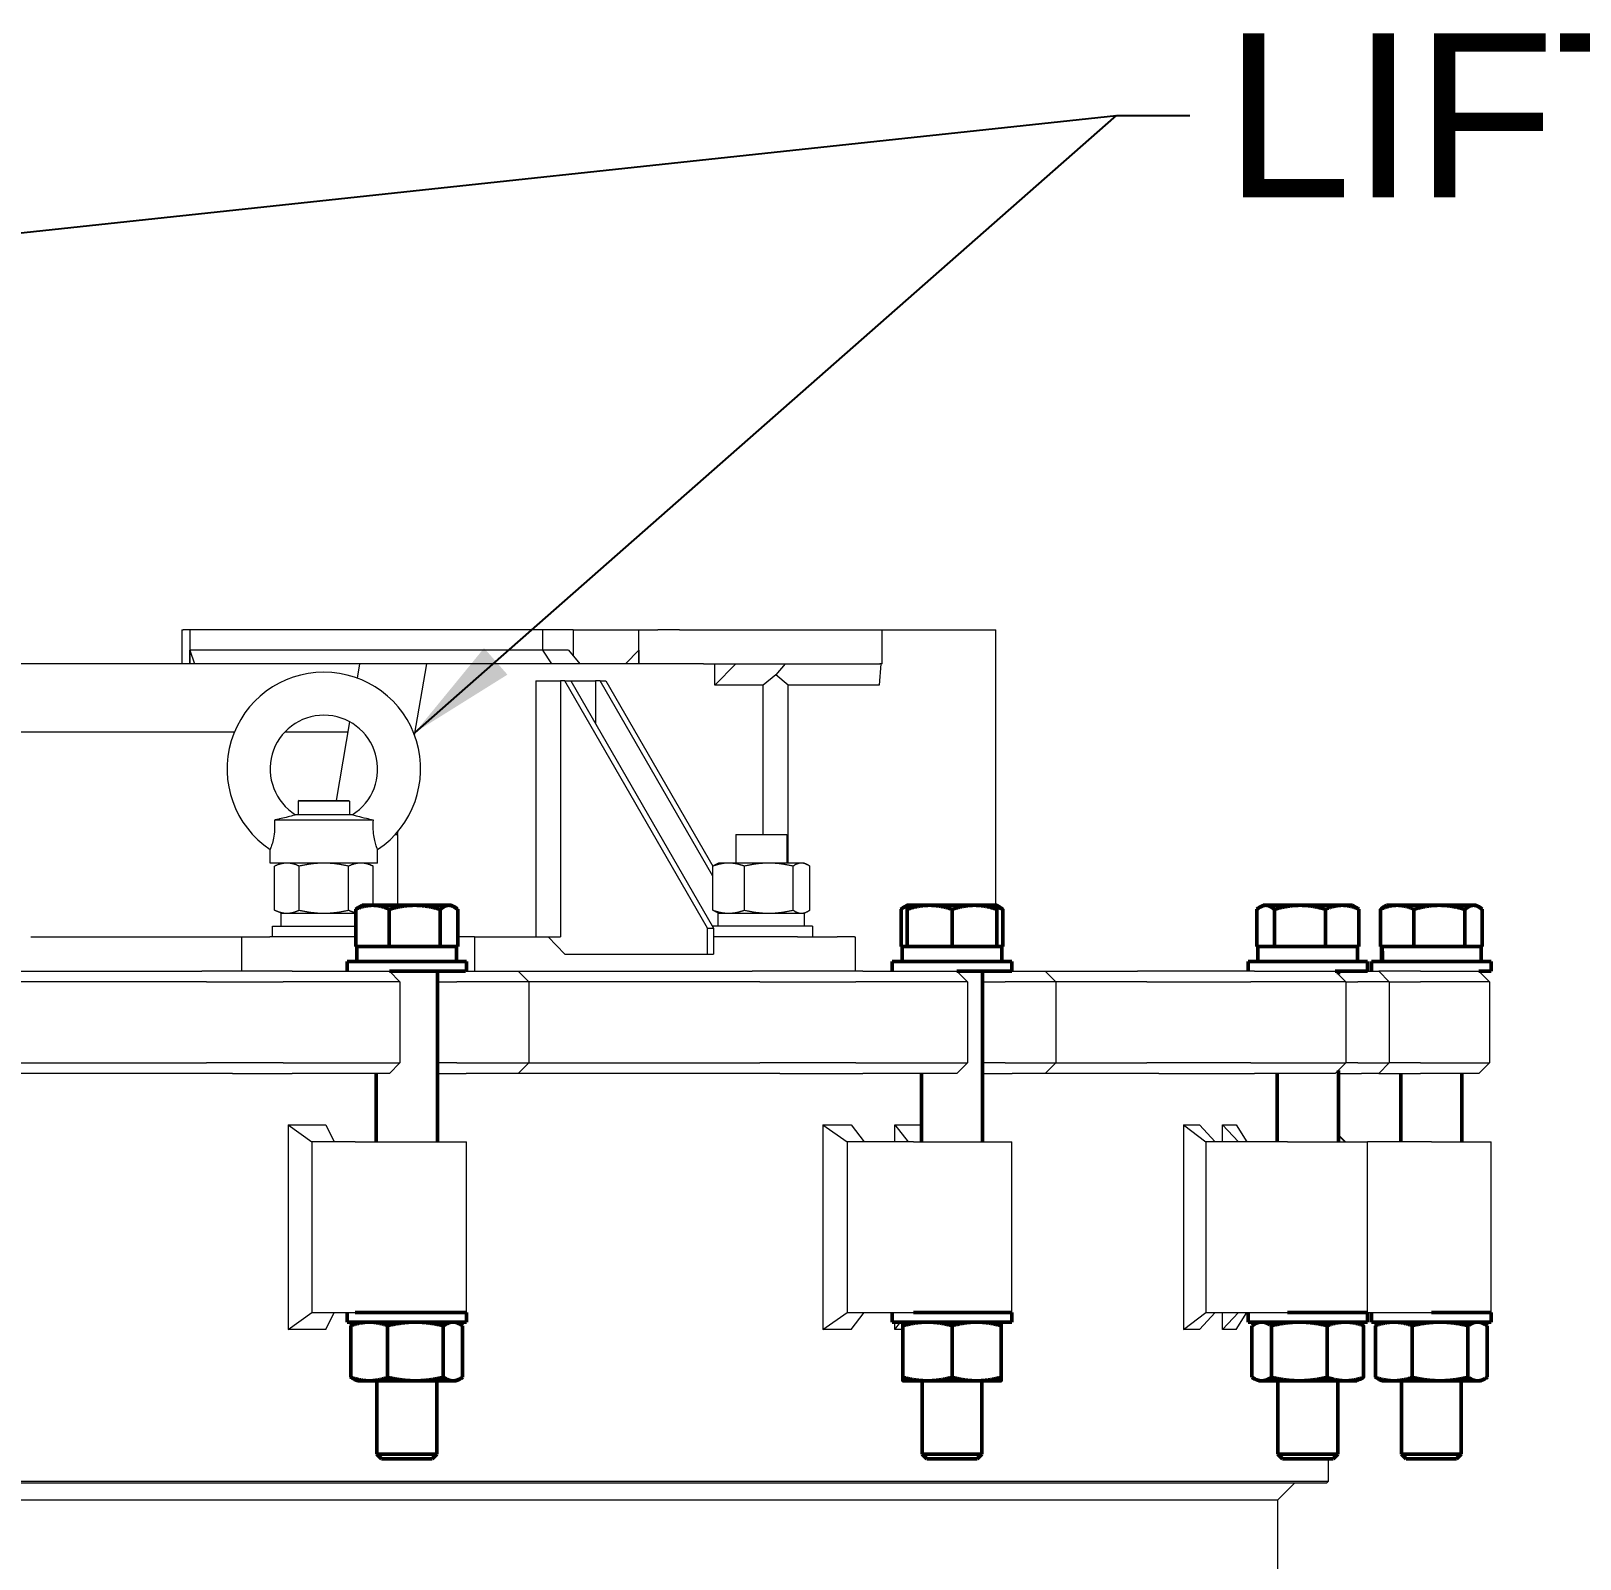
# Model space of a CAD drawing. Header units: inches. Extents: x 20 to 536, y 8 to 344.
# Drawn here: x 266.96 to 289.64, y 142.68 to 165.05 of the extents above; entities that cross this region are included whole.
import ezdxf

# ---------------------------------------------------------------- set-up
doc = ezdxf.new("R2010")
doc.units = ezdxf.units.IN
doc.header["$LTSCALE"] = 16
doc.header["$MEASUREMENT"] = 0
doc.layers.add('Symbol (ANSI)', color=7, linetype='Continuous', lineweight=25)
doc.layers.add('Visible (ANSI)', color=7, linetype='Continuous', lineweight=50)
doc.styles.add('Standard D-E', font='arial.ttf')
doc.dimstyles.new('in [mm] D-E NeptuneBenson$7', dxfattribs={"dimscale": 16, "dimtxt": 0.15, "dimasz": 0.098425, "dimexe": 0.125, "dimexo": 0.063, "dimgap": 0.031496, "dimtad": 0, "dimtih": 1, "dimtoh": 1, "dimdec": 4, "dimrnd": 1e-08, "dimzin": 3, "dimdsep": 46, "dimlunit": 5, "dimtxsty": 'Standard D-E', "dimcen": 0.09, "dimdle": 0.393701, "dimclrd": 256, "dimclre": 256, "dimclrt": 256, "dimadec": 1, "dimazin": 1, "dimtfac": 1, "dimtofl": 0, "dimtmove": 0, "dimatfit": 3, "dimfxl": 1, "dimfrac": 1, "dimtolj": 1, "dimtzin": 4, "dimlwd": -1, "dimlwe": -1, "dimarcsym": 0})

msp = doc.modelspace()

# ---------------------------------------------------------------- linework, layer by layer
at = {"layer": 'Visible (ANSI)', "linetype": 'Continuous', "lineweight": 18}
for p, q in [((269.167809, 156.28516), (269.186101, 156.28516)), ((269.167809, 156.28516), (269.167809, 155.78516)), ((269.283077, 156.28516), (269.186101, 156.28516)), ((274.447728, 156.28516), (269.283077, 156.28516)), ((269.283077, 156.28516), (269.283077, 155.78516)), ((274.896478, 156.28516), (274.447728, 156.28516)), ((274.447728, 156.28516), (274.447728, 155.98516)), ((274.896478, 156.28516), (275.10992, 156.28516)), ((274.896478, 156.28516), (274.896478, 155.906402)), ((275.10992, 156.28516), (275.86042, 156.28516)), ((275.86042, 156.28516), (276.138267, 156.28516)), ((275.86042, 155.78516), (275.86042, 156.28516)), ((276.454945, 156.28516), (276.138267, 156.28516)), ((276.454945, 156.28516), (279.38672, 156.28516)), ((279.38672, 156.28516), (279.421564, 156.28516)), ((279.421564, 156.28516), (280.396791, 156.28516)), ((279.421564, 155.78516), (279.421564, 156.28516)), ((280.396791, 156.28516), (281.089084, 156.28516)), ((281.089084, 152.248789), (281.089084, 156.28516)), ((269.283077, 155.98516), (269.351845, 155.78516)), ((269.283077, 155.78516), (269.283077, 155.98516)), ((274.447728, 155.98516), (269.283077, 155.98516)), ((274.830342, 155.98516), (274.447728, 155.98516)), ((274.447728, 155.98516), (274.579335, 155.78516)), ((274.830342, 155.98516), (274.998287, 155.78516)), ((275.86042, 155.98516), (275.663391, 155.78516)), ((275.86042, 155.98516), (275.86042, 155.78516)), ((271.76987, 155.78516), (264.521165, 155.78516)), ((271.76987, 155.78516), (269.351845, 155.78516)), ((271.76987, 155.78516), (271.734044, 155.576551)), ((272.755013, 155.78516), (271.76987, 155.78516)), ((272.575759, 154.741398), (272.755013, 155.78516)), ((276.8071, 155.78516), (272.755013, 155.78516)), ((276.8071, 155.78516), (279.38672, 155.78516)), ((277.280131, 155.78516), (276.972274, 155.47266)), ((276.972274, 155.47266), (276.972274, 155.78516)), ((277.86385, 155.623586), (277.681387, 155.47266)), ((278.001731, 155.78516), (277.86385, 155.623586)), ((278.046312, 155.47266), (277.86385, 155.623586)), ((279.405173, 155.78516), (279.377333, 155.47266)), ((279.421564, 155.78516), (279.38672, 155.78516)), ((274.350027, 155.53516), (274.711552, 155.53516)), ((274.350027, 155.53516), (274.350027, 151.78516)), ((274.778049, 155.53516), (274.711552, 155.53516)), ((274.711552, 155.53516), (274.711552, 151.78516)), ((276.866552, 151.91516), (274.778049, 155.53516)), ((274.778049, 155.53516), (274.863918, 155.53516)), ((274.863918, 155.53516), (276.952421, 151.91516)), ((274.86524, 155.53516), (275.226765, 155.53516)), ((274.86524, 155.53516), (274.86524, 155.532869)), ((275.293262, 155.53516), (275.226765, 155.53516)), ((275.226765, 155.53516), (275.226765, 154.906238)), ((276.942909, 152.675829), (275.293262, 155.53516)), ((275.293262, 155.53516), (275.379131, 155.53516)), ((275.379131, 155.53516), (276.943983, 152.822804)), ((277.681387, 155.47266), (276.972274, 155.47266)), ((277.681387, 153.28516), (277.681387, 155.47266)), ((279.377333, 155.47266), (278.046312, 155.47266)), ((278.046312, 152.86716), (278.046312, 155.47266)), ((271.624196, 154.936924), (271.426395, 153.78516)), ((269.937763, 154.78516), (264.521165, 154.78516)), ((271.598132, 154.78516), (270.675147, 154.78516)), ((271.663508, 153.576165), (270.832822, 153.576165)), ((270.885665, 153.78516), (270.873165, 153.77266)), ((271.623165, 153.77266), (270.873165, 153.77266)), ((270.873165, 153.77266), (270.873165, 153.576165)), ((270.885665, 153.78516), (271.610665, 153.78516)), ((271.610665, 153.78516), (271.623165, 153.77266)), ((271.623165, 153.77266), (271.623165, 153.576165)), ((271.972418, 153.497082), (270.523913, 153.497082)), ((272.2909, 153.28516), (272.325668, 153.28516)), ((272.325668, 153.28516), (272.334113, 153.334333)), ((272.325668, 153.28516), (272.325668, 152.248789)), ((277.278633, 153.28516), (278.028633, 153.28516)), ((277.278633, 153.28516), (277.278633, 152.86716)), ((278.028633, 153.28516), (278.028633, 152.86716)), ((270.460764, 152.86716), (270.460764, 153.066638)), ((272.035567, 152.86716), (272.035567, 153.066638)), ((272.035567, 152.86716), (270.460764, 152.86716)), ((270.623165, 152.86716), (270.526477, 152.822074)), ((270.526477, 152.178247), (270.526477, 152.822074)), ((270.887321, 152.178247), (270.887321, 152.822074)), ((271.609009, 152.178247), (271.609009, 152.822074)), ((271.873165, 152.86716), (271.969853, 152.822074)), ((271.969853, 152.248789), (271.969853, 152.822074)), ((276.942909, 152.178247), (276.942909, 152.822074)), ((277.028633, 152.86716), (276.988522, 152.848456)), ((277.174855, 152.86716), (277.028633, 152.86716)), ((277.762163, 152.86716), (277.174855, 152.86716)), ((277.406801, 152.178247), (277.406801, 152.822074)), ((278.240941, 152.86716), (277.762163, 152.86716)), ((278.117525, 152.178247), (278.117525, 152.822074)), ((278.278633, 152.86716), (278.240941, 152.86716)), ((278.278633, 152.86716), (278.318744, 152.848456)), ((278.364357, 152.178247), (278.364357, 152.822074)), ((270.623165, 152.13316), (270.526477, 152.178247)), ((270.622689, 151.94516), (270.622689, 152.13316)), ((270.622689, 152.13316), (271.716611, 152.13316)), ((277.028633, 152.13316), (276.988522, 152.151865)), ((277.021133, 152.13316), (278.286133, 152.13316)), ((277.021133, 151.94516), (277.021133, 152.13316)), ((278.278633, 152.13316), (278.318744, 152.151865)), ((278.286133, 151.94516), (278.286133, 152.13316)), ((266.959165, 151.78516), (270.040386, 151.78516)), ((270.040386, 151.78516), (270.454517, 151.78516)), ((270.040386, 151.78516), (270.040386, 151.28516)), ((271.716611, 151.78516), (270.454517, 151.78516)), ((270.498165, 151.94516), (271.716611, 151.94516)), ((270.498165, 151.78516), (270.498165, 151.94516)), ((273.455229, 151.78516), (273.20805, 151.78516)), ((273.455229, 151.78516), (274.350027, 151.78516)), ((273.455229, 151.78516), (273.455229, 151.28516)), ((274.350027, 151.78516), (274.711552, 151.78516)), ((274.531764, 151.78516), (274.778049, 151.53516)), ((276.866552, 151.91516), (276.952421, 151.91516)), ((276.866552, 151.53516), (276.866552, 151.91516)), ((278.403633, 151.94516), (276.935113, 151.94516)), ((276.952421, 151.91516), (276.952421, 151.53516)), ((278.183849, 151.78516), (276.952421, 151.78516)), ((278.183849, 151.78516), (278.762289, 151.78516)), ((278.403633, 151.94516), (278.403633, 151.78516)), ((279.019896, 151.78516), (278.762289, 151.78516)), ((279.019896, 151.78516), (279.027325, 151.78516)), ((279.027325, 151.78516), (279.027325, 151.28516)), ((274.778049, 151.53516), (276.866552, 151.53516)), ((276.866552, 151.53516), (276.952421, 151.53516)), ((264.769311, 151.28516), (269.462742, 151.28516)), ((269.528381, 151.13016), (264.809285, 151.13016)), ((270.307369, 151.28516), (269.462742, 151.28516)), ((269.528381, 151.13016), (270.173135, 151.13016)), ((270.173135, 151.13016), (270.651241, 151.13016)), ((270.785475, 151.28516), (270.307369, 151.28516)), ((271.987988, 151.13016), (270.651241, 151.13016)), ((270.785475, 151.28516), (271.915026, 151.28516)), ((271.915026, 151.28516), (272.158022, 151.28516)), ((272.232211, 151.13016), (271.987988, 151.13016)), ((272.158022, 151.28516), (272.207552, 151.28516)), ((272.207552, 151.28516), (272.362552, 151.13016)), ((272.362552, 151.13016), (272.232211, 151.13016)), ((272.362552, 151.13016), (272.362552, 149.94016)), ((272.909831, 151.13016), (273.195084, 151.13016)), ((273.541857, 151.13016), (273.195084, 151.13016)), ((273.329318, 151.28516), (273.319663, 151.28516)), ((273.329318, 151.28516), (273.461092, 151.28516)), ((273.461092, 151.28516), (273.696084, 151.28516)), ((273.778035, 151.13016), (273.541857, 151.13016)), ((273.696084, 151.28516), (274.094317, 151.28516)), ((274.249317, 151.13016), (273.778035, 151.13016)), ((274.094317, 151.28516), (277.521187, 151.28516)), ((274.094317, 151.28516), (274.249317, 151.13016)), ((277.630893, 151.13016), (274.249317, 151.13016)), ((274.249317, 151.13016), (274.249317, 149.94016)), ((278.405809, 151.28516), (277.521187, 151.28516)), ((277.630893, 151.13016), (278.306177, 151.13016)), ((278.306177, 151.13016), (279.038679, 151.13016)), ((279.138311, 151.28516), (278.405809, 151.28516)), ((280.425558, 151.13016), (279.038679, 151.13016)), ((279.138311, 151.28516), (280.310224, 151.28516)), ((280.310224, 151.28516), (280.493743, 151.28516)), ((280.610004, 151.13016), (280.425558, 151.13016)), ((280.493743, 151.28516), (280.517487, 151.28516)), ((280.517487, 151.28516), (280.672487, 151.13016)), ((280.672487, 151.13016), (280.610004, 151.13016)), ((280.672487, 151.13016), (280.672487, 149.94016)), ((280.892848, 151.13016), (281.225971, 151.13016)), ((281.582059, 151.13016), (281.225971, 151.13016)), ((281.325603, 151.28516), (281.320348, 151.28516)), ((281.325603, 151.28516), (281.460917, 151.28516)), ((281.460917, 151.28516), (281.632173, 151.28516)), ((281.754179, 151.13016), (281.582059, 151.13016)), ((281.632173, 151.28516), (281.812041, 151.28516)), ((281.967041, 151.13016), (281.754179, 151.13016)), ((281.812041, 151.28516), (283.159857, 151.28516)), ((281.812041, 151.28516), (281.967041, 151.13016)), ((283.300397, 151.13016), (281.967041, 151.13016)), ((281.967041, 151.13016), (281.967041, 149.94016)), ((283.977775, 151.28516), (283.159857, 151.28516)), ((283.300397, 151.13016), (283.924762, 151.13016)), ((283.924762, 151.13016), (284.823308, 151.13016)), ((284.876322, 151.28516), (283.977775, 151.28516)), ((286.093042, 151.13016), (284.823308, 151.13016)), ((284.876322, 151.28516), (285.949246, 151.28516)), ((285.949246, 151.28516), (286.051154, 151.28516)), ((286.051154, 151.28516), (286.057706, 151.28516)), ((286.057706, 151.28516), (286.212706, 151.13016)), ((286.195464, 151.13016), (286.093042, 151.13016)), ((286.212706, 151.13016), (286.195464, 151.13016)), ((286.212706, 151.13016), (286.390231, 151.13016)), ((286.212706, 151.13016), (286.212706, 149.94016)), ((286.712683, 151.13016), (286.390231, 151.13016)), ((286.530893, 151.28516), (286.565776, 151.28516)), ((286.565776, 151.28516), (286.652641, 151.28516)), ((286.652641, 151.28516), (286.694369, 151.28516)), ((287.307419, 151.28516), (286.694369, 151.28516)), ((286.694369, 151.28516), (286.849369, 151.13016)), ((286.799987, 151.13016), (286.712683, 151.13016)), ((286.849369, 151.13016), (286.799987, 151.13016)), ((286.849369, 151.13016), (287.307419, 151.13016)), ((286.849369, 151.13016), (286.849369, 149.94016)), ((287.307419, 151.28516), (288.151945, 151.28516)), ((288.306858, 151.13016), (287.307419, 151.13016)), ((288.151945, 151.28516), (288.159949, 151.28516)), ((288.159949, 151.28516), (288.159977, 151.28516)), ((288.159977, 151.28516), (288.314977, 151.13016)), ((288.314902, 151.13016), (288.306858, 151.13016)), ((288.314977, 151.13016), (288.314902, 151.13016)), ((288.314977, 151.13016), (288.314977, 149.94016)), ((264.809285, 149.94016), (269.528381, 149.94016)), ((270.173135, 149.94016), (269.528381, 149.94016)), ((270.651241, 149.94016), (270.173135, 149.94016)), ((270.651241, 149.94016), (271.987988, 149.94016)), ((271.987988, 149.94016), (272.232211, 149.94016)), ((272.207552, 149.78516), (272.362552, 149.94016)), ((272.232211, 149.94016), (272.362552, 149.94016)), ((273.195084, 149.94016), (272.909831, 149.94016)), ((273.195084, 149.94016), (273.541857, 149.94016)), ((273.541857, 149.94016), (273.778035, 149.94016)), ((273.778035, 149.94016), (274.249317, 149.94016)), ((274.094317, 149.78516), (274.249317, 149.94016)), ((274.249317, 149.94016), (277.630893, 149.94016)), ((278.306177, 149.94016), (277.630893, 149.94016)), ((279.038679, 149.94016), (278.306177, 149.94016)), ((279.038679, 149.94016), (280.425558, 149.94016)), ((280.425558, 149.94016), (280.610004, 149.94016)), ((280.517487, 149.78516), (280.672487, 149.94016)), ((280.610004, 149.94016), (280.672487, 149.94016)), ((281.225971, 149.94016), (280.892848, 149.94016)), ((281.225971, 149.94016), (281.582059, 149.94016)), ((281.582059, 149.94016), (281.754179, 149.94016)), ((281.754179, 149.94016), (281.967041, 149.94016)), ((281.812041, 149.78516), (281.967041, 149.94016)), ((281.967041, 149.94016), (283.300397, 149.94016)), ((283.924762, 149.94016), (283.300397, 149.94016)), ((284.823308, 149.94016), (283.924762, 149.94016)), ((284.823308, 149.94016), (286.093042, 149.94016)), ((286.057706, 149.78516), (286.212706, 149.94016)), ((286.093042, 149.94016), (286.195464, 149.94016)), ((286.195464, 149.94016), (286.212706, 149.94016)), ((286.390231, 149.94016), (286.212706, 149.94016)), ((286.390231, 149.94016), (286.712683, 149.94016)), ((286.694369, 149.78516), (286.849369, 149.94016)), ((286.712683, 149.94016), (286.799987, 149.94016)), ((286.799987, 149.94016), (286.849369, 149.94016)), ((287.307419, 149.94016), (286.849369, 149.94016)), ((287.307419, 149.94016), (288.306858, 149.94016)), ((288.159977, 149.78516), (288.314977, 149.94016)), ((288.306858, 149.94016), (288.314902, 149.94016)), ((288.314902, 149.94016), (288.314977, 149.94016)), ((269.909016, 149.78516), (264.472068, 149.78516)), ((269.909016, 149.78516), (270.307369, 149.78516)), ((270.307369, 149.78516), (270.785475, 149.78516)), ((271.915026, 149.78516), (270.785475, 149.78516)), ((272.158022, 149.78516), (271.915026, 149.78516)), ((272.207552, 149.78516), (272.158022, 149.78516)), ((272.909831, 149.78516), (273.329318, 149.78516)), ((273.461092, 149.78516), (273.329318, 149.78516)), ((273.696084, 149.78516), (273.461092, 149.78516)), ((274.094317, 149.78516), (273.696084, 149.78516)), ((277.927044, 149.78516), (274.094317, 149.78516)), ((277.927044, 149.78516), (278.405809, 149.78516)), ((278.405809, 149.78516), (279.138311, 149.78516)), ((280.310224, 149.78516), (279.138311, 149.78516)), ((280.493743, 149.78516), (280.310224, 149.78516)), ((280.517487, 149.78516), (280.493743, 149.78516)), ((280.892848, 149.78516), (281.325603, 149.78516)), ((281.460917, 149.78516), (281.325603, 149.78516)), ((281.632173, 149.78516), (281.460917, 149.78516)), ((281.812041, 149.78516), (281.632173, 149.78516)), ((283.476344, 149.78516), (281.812041, 149.78516)), ((283.476344, 149.78516), (283.977775, 149.78516)), ((283.977775, 149.78516), (284.876322, 149.78516)), ((285.949246, 149.78516), (284.876322, 149.78516)), ((286.051154, 149.78516), (285.949246, 149.78516)), ((286.057706, 149.78516), (286.051154, 149.78516)), ((286.103393, 149.78516), (286.443244, 149.78516)), ((286.565776, 149.78516), (286.443244, 149.78516)), ((286.652641, 149.78516), (286.565776, 149.78516)), ((286.694369, 149.78516), (286.652641, 149.78516)), ((286.694369, 149.78516), (287.307419, 149.78516)), ((288.151945, 149.78516), (287.307419, 149.78516)), ((288.159949, 149.78516), (288.151945, 149.78516)), ((288.159977, 149.78516), (288.159949, 149.78516)), ((270.724533, 149.035063), (270.724533, 146.035258)), ((270.724533, 149.035063), (271.278427, 149.035063)), ((270.724533, 149.035063), (271.070362, 148.78516)), ((271.278427, 149.035063), (271.399607, 148.78516)), ((278.552366, 149.035063), (278.552366, 146.035258)), ((278.552366, 149.035063), (278.970549, 149.035063)), ((278.552366, 149.035063), (278.911264, 148.78516)), ((278.970549, 149.035063), (279.159181, 148.78516)), ((279.607749, 149.035063), (279.801968, 148.78516)), ((279.607749, 148.78516), (279.607749, 149.035063)), ((279.607749, 149.035063), (279.997848, 149.035063)), ((283.836048, 149.035063), (283.836048, 146.035258)), ((283.836048, 149.035063), (284.068082, 149.035063)), ((283.836048, 149.035063), (284.164726, 148.78516)), ((284.068082, 149.035063), (284.301413, 148.78516)), ((284.407129, 149.035063), (284.643433, 148.78516)), ((284.407129, 148.78516), (284.407129, 149.035063)), ((284.407129, 149.035063), (284.605526, 149.035063)), ((284.605526, 149.035063), (284.763262, 148.78516)), ((286.103393, 148.887847), (286.206074, 148.78516)), ((286.103393, 148.875644), (286.197104, 148.78516)), ((271.704558, 148.78516), (271.070362, 148.78516)), ((271.070362, 148.78516), (271.070362, 146.28516)), ((271.704558, 148.78516), (273.337331, 148.78516)), ((273.337331, 146.28516), (273.337331, 148.78516)), ((279.882909, 148.78516), (278.911264, 148.78516)), ((278.911264, 148.78516), (278.911264, 146.28516)), ((279.882909, 148.78516), (281.320348, 148.78516)), ((281.320348, 146.28516), (281.320348, 148.78516)), ((285.356625, 148.78516), (284.164726, 148.78516)), ((284.164726, 148.78516), (284.164726, 146.28516)), ((285.356625, 148.78516), (286.530893, 148.78516)), ((286.530893, 146.28516), (286.530893, 148.78516)), ((287.465496, 148.78516), (286.530893, 148.78516)), ((287.465496, 148.78516), (288.340496, 148.78516)), ((288.340496, 146.28516), (288.340496, 148.78516)), ((270.724533, 146.035258), (271.070362, 146.28516)), ((271.070362, 146.28516), (271.704558, 146.28516)), ((271.278427, 146.035258), (271.399607, 146.28516)), ((273.337331, 146.28516), (271.704558, 146.28516)), ((278.552366, 146.035258), (278.911264, 146.28516)), ((278.911264, 146.28516), (279.882909, 146.28516)), ((278.970549, 146.035258), (279.159181, 146.28516)), ((279.607749, 146.035258), (279.692677, 146.144535)), ((279.607749, 146.035258), (279.607749, 146.144535)), ((281.320348, 146.28516), (279.882909, 146.28516)), ((283.836048, 146.035258), (284.164726, 146.28516)), ((284.068082, 146.035258), (284.301413, 146.28516)), ((284.164726, 146.28516), (285.356625, 146.28516)), ((284.407129, 146.035258), (284.643433, 146.28516)), ((284.407129, 146.035258), (284.407129, 146.28516)), ((284.605526, 146.035258), (284.763262, 146.28516)), ((286.530893, 146.28516), (285.356625, 146.28516)), ((286.530893, 146.28516), (287.465496, 146.28516)), ((288.340496, 146.28516), (287.465496, 146.28516)), ((271.278427, 146.035258), (270.724533, 146.035258)), ((278.970549, 146.035258), (278.552366, 146.035258)), ((279.725544, 146.035258), (279.607749, 146.035258)), ((284.068082, 146.035258), (283.836048, 146.035258)), ((284.605526, 146.035258), (284.407129, 146.035258)), ((285.960496, 143.81641), (285.960496, 144.144785)), ((228.957835, 143.81641), (285.960496, 143.81641)), ((285.929246, 143.78516), (285.960496, 143.81641)), ((285.929246, 143.78516), (228.989085, 143.78516)), ((285.21119, 143.53516), (285.46119, 143.78516)), ((285.21119, 143.53516), (229.707141, 143.53516)), ((285.21119, 143.53516), (285.21119, 119.78516))]:
    msp.add_line(p, q, dxfattribs=at)
at = {"layer": 'Visible (ANSI)'}
for p, q in [((271.806331, 152.248789), (271.764721, 152.224766)), ((271.960624, 152.248789), (271.806331, 152.248789)), ((272.577497, 152.248789), (271.960624, 152.248789)), ((273.079203, 152.248789), (272.577497, 152.248789)), ((273.118331, 152.248789), (273.079203, 152.248789)), ((273.118331, 152.248789), (273.15994, 152.224766)), ((279.789347, 152.248789), (279.746753, 152.224197)), ((279.789348, 152.248789), (279.789347, 152.248789)), ((279.789349, 152.248789), (279.789348, 152.248789)), ((280.118451, 152.248789), (279.789349, 152.248789)), ((280.774449, 152.248789), (280.118451, 152.248789)), ((281.101348, 152.248789), (280.774449, 152.248789)), ((281.101348, 152.248789), (281.101349, 152.248789)), ((281.101349, 152.248789), (281.143943, 152.224197)), ((284.999893, 152.248789), (284.957298, 152.224197)), ((285.039891, 152.248789), (284.999893, 152.248789)), ((285.543233, 152.248789), (285.039891, 152.248789)), ((286.159235, 152.248789), (285.543233, 152.248789)), ((286.311893, 152.248789), (286.159235, 152.248789)), ((286.311893, 152.248789), (286.354488, 152.224197)), ((286.809496, 152.248789), (286.767886, 152.224766)), ((286.96379, 152.248789), (286.809496, 152.248789)), ((287.580662, 152.248789), (286.96379, 152.248789)), ((288.082368, 152.248789), (287.580662, 152.248789)), ((288.121496, 152.248789), (288.082368, 152.248789)), ((288.121496, 152.248789), (288.163105, 152.224766)), ((271.716611, 151.644789), (271.716611, 152.190198)), ((272.204637, 151.644789), (272.204637, 152.190198)), ((272.950356, 151.644789), (272.950356, 152.190198)), ((273.20805, 151.644789), (273.20805, 152.190198)), ((279.699119, 151.644789), (279.699119, 152.190198)), ((279.788615, 151.644789), (279.788615, 152.190198)), ((279.790084, 151.644789), (279.790084, 152.190198)), ((280.446817, 151.644789), (280.446817, 152.190198)), ((281.102081, 151.644789), (281.102081, 152.190198)), ((281.191577, 151.644789), (281.191577, 152.190198)), ((284.909663, 151.644789), (284.909663, 152.190198)), ((285.170118, 151.644789), (285.170118, 152.190198)), ((285.916347, 151.644789), (285.916347, 152.190198)), ((286.402122, 151.644789), (286.402122, 152.190198)), ((286.719777, 151.644789), (286.719777, 152.190198)), ((287.207802, 151.644789), (287.207802, 152.190198)), ((287.953521, 151.644789), (287.953521, 152.190198)), ((288.211215, 151.644789), (288.211215, 152.190198)), ((271.960624, 151.644789), (271.716611, 151.644789)), ((271.732831, 151.644785), (273.191831, 151.644785)), ((271.732831, 151.644785), (271.732831, 151.425785)), ((271.806331, 151.644789), (271.806331, 151.644785)), ((272.204637, 151.644789), (271.960624, 151.644789)), ((272.577497, 151.644789), (272.204637, 151.644789)), ((272.950356, 151.644789), (272.577497, 151.644789)), ((273.079203, 151.644789), (272.950356, 151.644789)), ((273.20805, 151.644789), (273.079203, 151.644789)), ((273.118331, 151.644789), (273.118331, 151.644785)), ((273.191831, 151.644785), (273.191831, 151.425785)), ((279.788615, 151.644789), (279.699119, 151.644789)), ((279.715848, 151.644785), (281.174848, 151.644785)), ((279.715848, 151.644785), (279.715848, 151.425785)), ((279.789349, 151.644789), (279.788615, 151.644789)), ((279.789348, 151.644789), (279.789348, 151.644785)), ((279.790084, 151.644789), (279.789349, 151.644789)), ((280.118451, 151.644789), (279.790084, 151.644789)), ((280.446817, 151.644789), (280.118451, 151.644789)), ((280.774449, 151.644789), (280.446817, 151.644789)), ((281.102081, 151.644789), (280.774449, 151.644789)), ((281.101348, 151.644789), (281.101348, 151.644785)), ((281.191577, 151.644789), (281.102081, 151.644789)), ((281.174848, 151.644785), (281.174848, 151.425785)), ((285.039891, 151.644789), (284.909663, 151.644789)), ((284.926393, 151.644785), (286.385393, 151.644785)), ((284.926393, 151.644785), (284.926393, 151.425785)), ((284.999893, 151.644789), (284.999893, 151.644785)), ((285.170118, 151.644789), (285.039891, 151.644789)), ((285.543233, 151.644789), (285.170118, 151.644789)), ((285.916347, 151.644789), (285.543233, 151.644789)), ((286.159235, 151.644789), (285.916347, 151.644789)), ((286.402122, 151.644789), (286.159235, 151.644789)), ((286.311893, 151.644789), (286.311893, 151.644785)), ((286.385393, 151.644785), (286.385393, 151.425785)), ((286.96379, 151.644789), (286.719777, 151.644789)), ((286.735996, 151.644785), (286.738685, 151.644785)), ((286.735996, 151.644785), (286.735996, 151.425785)), ((286.738685, 151.644785), (286.745438, 151.644785)), ((286.745438, 151.644785), (288.194996, 151.644785)), ((286.809496, 151.644789), (286.809496, 151.644785)), ((287.207802, 151.644789), (286.96379, 151.644789)), ((287.580662, 151.644789), (287.207802, 151.644789)), ((287.953521, 151.644789), (287.580662, 151.644789)), ((288.082368, 151.644789), (287.953521, 151.644789)), ((288.211215, 151.644789), (288.082368, 151.644789)), ((288.121496, 151.644789), (288.121496, 151.644785)), ((288.194996, 151.644785), (288.194996, 151.425785)), ((273.337331, 151.425785), (271.587331, 151.425785)), ((271.587331, 151.28516), (271.587331, 151.425785)), ((273.337331, 151.28516), (273.337331, 151.425785)), ((281.320348, 151.425785), (279.570348, 151.425785)), ((279.570348, 151.28516), (279.570348, 151.425785)), ((281.320348, 151.28516), (281.320348, 151.425785)), ((286.530893, 151.425785), (284.780893, 151.425785)), ((284.780893, 151.28516), (284.780893, 151.425785)), ((286.530893, 151.28516), (286.530893, 151.425785)), ((288.340496, 151.425785), (286.590496, 151.425785)), ((286.590496, 151.28516), (286.590496, 151.425785)), ((288.340496, 151.28516), (288.340496, 151.425785)), ((272.207552, 151.28516), (273.319663, 151.28516)), ((272.909831, 151.28516), (272.909831, 148.78516)), ((280.517487, 151.28516), (281.320348, 151.28516)), ((280.892848, 151.28516), (280.892848, 148.78516)), ((286.057706, 151.28516), (286.530893, 151.28516)), ((286.103393, 151.28516), (286.103393, 151.239474)), ((288.159977, 151.28516), (288.340496, 151.28516)), ((272.014831, 149.78516), (272.014831, 148.78516)), ((279.997848, 149.78516), (279.997848, 148.78516)), ((285.208393, 149.78516), (285.208393, 148.78516)), ((286.103393, 149.830847), (286.103393, 148.78516)), ((287.017996, 149.78516), (287.017996, 148.78516)), ((287.912996, 149.78516), (287.912996, 148.78516)), ((271.587331, 146.144535), (271.587331, 146.28516)), ((271.587331, 146.144535), (273.337331, 146.144535)), ((271.644995, 145.337403), (271.644995, 146.092668)), ((271.743331, 146.144535), (271.697725, 146.123269)), ((273.337331, 146.28516), (271.704558, 146.28516)), ((272.179889, 145.337403), (272.179889, 146.092668)), ((272.997225, 145.337403), (272.997225, 146.092668)), ((273.181331, 146.144535), (273.226936, 146.123269)), ((273.279666, 145.337403), (273.279666, 146.092668)), ((273.337331, 146.144535), (273.337331, 146.28516)), ((279.570348, 146.144535), (279.570348, 146.28516)), ((279.570348, 146.144535), (281.320348, 146.144535)), ((279.725544, 145.337403), (279.725544, 146.092668)), ((279.726348, 146.144535), (279.726347, 146.144535)), ((279.727155, 145.337403), (279.727155, 146.092668)), ((281.320348, 146.28516), (279.882909, 146.28516)), ((280.446958, 145.337403), (280.446958, 146.092668)), ((281.164348, 146.144535), (281.164349, 146.144535)), ((281.165152, 145.337403), (281.165152, 146.092668)), ((281.320348, 146.144535), (281.320348, 146.28516)), ((284.780893, 146.144535), (284.780893, 146.28516)), ((284.780893, 146.144535), (286.530893, 146.144535)), ((284.837998, 145.337403), (284.837998, 146.092668)), ((284.936893, 146.144535), (284.890207, 146.122766)), ((285.123466, 145.337403), (285.123466, 146.092668)), ((286.530893, 146.28516), (285.356625, 146.28516)), ((285.941361, 145.337403), (285.941361, 146.092668)), ((286.374893, 146.144535), (286.421579, 146.122766)), ((286.473787, 145.337403), (286.473787, 146.092668)), ((286.530893, 146.144535), (286.530893, 146.28516)), ((286.590496, 146.144535), (286.590496, 146.28516)), ((286.590496, 146.144535), (288.340496, 146.144535)), ((286.64816, 145.337403), (286.64816, 146.092668)), ((286.746496, 146.144535), (286.70089, 146.123269)), ((287.183054, 145.337403), (287.183054, 146.092668)), ((288.340496, 146.28516), (287.465496, 146.28516)), ((288.00039, 145.337403), (288.00039, 146.092668)), ((288.184496, 146.144535), (288.230101, 146.123269)), ((288.282831, 145.337403), (288.282831, 146.092668)), ((288.340496, 146.144535), (288.340496, 146.28516)), ((271.743331, 145.285535), (271.697725, 145.306802)), ((271.743331, 145.285535), (271.912442, 145.285535)), ((271.912442, 145.285535), (272.588557, 145.285535)), ((272.024831, 145.285535), (272.024831, 144.2109)), ((272.588557, 145.285535), (273.138445, 145.285535)), ((272.899831, 145.285535), (272.899831, 144.2109)), ((273.138445, 145.285535), (273.181331, 145.285535)), ((273.181331, 145.285535), (273.226936, 145.306802)), ((279.726348, 145.285535), (279.726347, 145.285536)), ((279.726348, 145.285535), (279.726349, 145.285535)), ((279.726349, 145.285535), (280.087057, 145.285535)), ((280.007848, 145.285535), (280.007848, 144.2109)), ((280.087057, 145.285535), (280.806055, 145.285535)), ((280.806055, 145.285535), (281.164348, 145.285535)), ((280.882848, 145.285535), (280.882848, 144.2109)), ((281.164348, 145.285535), (281.164349, 145.285536)), ((284.936893, 145.285535), (284.890207, 145.307305)), ((284.936893, 145.285535), (284.980732, 145.285535)), ((284.980732, 145.285535), (285.532413, 145.285535)), ((285.218393, 145.285535), (285.218393, 144.2109)), ((285.532413, 145.285535), (286.207574, 145.285535)), ((286.093393, 145.285535), (286.093393, 144.2109)), ((286.207574, 145.285535), (286.374893, 145.285535)), ((286.374893, 145.285535), (286.421579, 145.307305)), ((286.746496, 145.285535), (286.70089, 145.306802)), ((286.746496, 145.285535), (286.915607, 145.285535)), ((286.915607, 145.285535), (287.591722, 145.285535)), ((287.027996, 145.285535), (287.027996, 144.2109)), ((287.591722, 145.285535), (288.141611, 145.285535)), ((287.902996, 145.285535), (287.902996, 144.2109)), ((288.141611, 145.285535), (288.184496, 145.285535)), ((288.184496, 145.285535), (288.230101, 145.306802)), ((272.024831, 144.2109), (272.899831, 144.2109)), ((272.092992, 144.144785), (272.024831, 144.2109)), ((272.831669, 144.144785), (272.092992, 144.144785)), ((272.831669, 144.144785), (272.899831, 144.2109)), ((280.007848, 144.2109), (280.882848, 144.2109)), ((280.076009, 144.144785), (280.007848, 144.2109)), ((280.814687, 144.144785), (280.076009, 144.144785)), ((280.814687, 144.144785), (280.882848, 144.2109)), ((285.218393, 144.2109), (286.093393, 144.2109)), ((285.286554, 144.144785), (285.218393, 144.2109)), ((286.025232, 144.144785), (285.286554, 144.144785)), ((286.025232, 144.144785), (286.093393, 144.2109)), ((287.027996, 144.2109), (287.902996, 144.2109)), ((287.096157, 144.144785), (287.027996, 144.2109)), ((287.834835, 144.144785), (287.096157, 144.144785)), ((287.834835, 144.144785), (287.902996, 144.2109))]:
    msp.add_line(p, q, dxfattribs=at)
at = {"layer": 'Visible (ANSI)', "linetype": 'Continuous', "lineweight": 18}
for radius, start, end in [(1.417323, 303.7489886, 236.2510114), (0.787402, 301.8357245, 238.1642755)]:
    msp.add_arc((271.248165, 154.245113), radius, start, end, dxfattribs=at)
at = {"layer": 'Visible (ANSI)'}
for centre, start_param, end_param in [((287.465496, 151.270534), 4.616270305, 4.669319672), ((287.465496, 151.581037), 4.69144493, 4.744388703)]:
    msp.add_ellipse(centre, major_axis=(0.132042, -4.137137), ratio=0.173417129, start_param=start_param, end_param=end_param, dxfattribs=at)
at = {"layer": 'Visible (ANSI)', "linetype": 'Continuous', "lineweight": 18}
for points, knots in [([(270.832822, 153.576165), (270.832822, 153.576165), (270.827309, 153.574223), (270.805203, 153.567005), (270.78806, 153.561636), (270.740278, 153.547908), (270.707558, 153.539213), (270.640623, 153.522801), (270.606793, 153.514994), (270.5561, 153.503896), (270.540087, 153.50047), (270.523913, 153.497082)], [1.447426717, 1.447426717, 1.447426717, 1.447426717, 1.701363756, 1.701363756, 1.977577973, 1.977577973, 2.323953221, 2.323953221, 2.627241453, 2.627241453, 2.763852407, 2.763852407, 2.763852407, 2.763852407]), ([(271.972418, 153.497082), (271.938665, 153.504152), (271.905592, 153.511396), (271.825319, 153.529918), (271.781599, 153.541002), (271.720026, 153.55808), (271.69794, 153.564839), (271.67064, 153.573656), (271.663856, 153.576045), (271.663513, 153.576164), (271.663508, 153.576165), (271.663508, 153.576165)], [0.164394047, 0.164394047, 0.164394047, 0.164394047, 0.430091251, 0.430091251, 0.844644055, 0.844644055, 1.165696229, 1.165696229, 1.440343308, 1.440343308, 1.447426706, 1.447426706, 1.447426706, 1.447426706]), ([(270.523913, 153.497082), (270.527157, 153.440461), (270.527686, 153.38224), (270.519529, 153.27803), (270.512884, 153.238859), (270.498474, 153.173531), (270.489944, 153.145153), (270.474593, 153.100137), (270.468096, 153.084206), (270.462001, 153.069488), (270.460789, 153.066628), (270.460781, 153.066632)], [0, 0, 0, 0, 0.43602809, 0.43602809, 0.810321089, 0.810321089, 1.202761918, 1.202761918, 1.595585956, 1.595585956, 1.844904401, 1.844904401, 1.844904401, 1.844904401]), ([(272.03555, 153.066632), (272.035555, 153.066633), (272.03515, 153.067609), (272.032095, 153.07483), (272.026851, 153.087136), (272.013143, 153.124597), (272.005031, 153.148823), (271.990112, 153.206194), (271.983587, 153.237807), (271.97371, 153.309334), (271.970848, 153.348263), (271.969344, 153.424266), (271.970351, 153.461005), (271.972418, 153.497082)], [1.845071138, 1.845071138, 1.845071138, 1.845071138, 1.990459955, 1.990459955, 2.38348301, 2.38348301, 2.760985396, 2.760985396, 3.119921201, 3.119921201, 3.506258591, 3.506258591, 3.861808851, 3.861808851, 3.861808851, 3.861808851])]:
    msp.add_open_spline(points, degree=3, knots=knots, dxfattribs=at)
for points, weights in [([(270.706899, 152.86716), (270.623165, 152.86716), (270.526477, 152.822074)], [1, 1.0379548493, 1]), ([(270.887321, 152.822074), (270.790634, 152.86716), (270.706899, 152.86716)], [1, 1.0379548493, 1]), ([(271.248165, 152.86716), (271.080697, 152.86716), (270.887321, 152.822074)], [1, 1.0379548493, 1]), ([(271.609009, 152.822074), (271.415634, 152.86716), (271.248165, 152.86716)], [1, 1.0379548493, 1]), ([(271.789431, 152.86716), (271.705697, 152.86716), (271.609009, 152.822074)], [1, 1.0379548493, 1]), ([(271.969853, 152.822074), (271.873165, 152.86716), (271.789431, 152.86716)], [1, 1.0379548493, 1]), ([(277.174855, 152.86716), (277.067209, 152.86716), (276.942909, 152.822074)], [1, 1.0379548493, 1]), ([(276.942909, 152.822074), (276.966646, 152.838255), (276.988522, 152.848456)], [1, 1.01329823303, 1.01727786751]), ([(277.406801, 152.822074), (277.282502, 152.86716), (277.174855, 152.86716)], [1, 1.0379548493, 1]), ([(277.762163, 152.86716), (277.597239, 152.86716), (277.406801, 152.822074)], [1, 1.0379548493, 1]), ([(278.117525, 152.822074), (277.927087, 152.86716), (277.762163, 152.86716)], [1, 1.0379548493, 1]), ([(278.240941, 152.86716), (278.183663, 152.86716), (278.117525, 152.822074)], [1, 1.0379548493, 1]), ([(278.364357, 152.822074), (278.298218, 152.86716), (278.240941, 152.86716)], [1, 1.0379548493, 1]), ([(270.526477, 152.178247), (270.623165, 152.13316), (270.706899, 152.13316)], [1, 1.0379548493, 1]), ([(270.706899, 152.13316), (270.790634, 152.13316), (270.887321, 152.178247)], [1, 1.0379548493, 1]), ([(270.887321, 152.178247), (271.080697, 152.13316), (271.248165, 152.13316)], [1, 1.0379548493, 1]), ([(271.248165, 152.13316), (271.415634, 152.13316), (271.609009, 152.178247)], [1, 1.0379548493, 1]), ([(271.609009, 152.178247), (271.665965, 152.151688), (271.716611, 152.140968)], [1, 1.02201461774, 1.0184913449]), ([(276.988522, 152.151865), (276.966646, 152.162065), (276.942909, 152.178247)], [1.01727786751, 1.01329823303, 1]), ([(276.942909, 152.178247), (277.067209, 152.13316), (277.174855, 152.13316)], [1, 1.0379548493, 1]), ([(277.174855, 152.13316), (277.282502, 152.13316), (277.406801, 152.178247)], [1, 1.0379548493, 1]), ([(277.406801, 152.178247), (277.597239, 152.13316), (277.762163, 152.13316)], [1, 1.0379548493, 1]), ([(277.762163, 152.13316), (277.927087, 152.13316), (278.117525, 152.178247)], [1, 1.0379548493, 1]), ([(278.117525, 152.178247), (278.183663, 152.13316), (278.240941, 152.13316)], [1, 1.0379548493, 1]), ([(278.240941, 152.13316), (278.298218, 152.13316), (278.364357, 152.178247)], [1, 1.0379548493, 1])]:
    msp.add_rational_spline(points, weights, degree=2, dxfattribs=at)
at = {"layer": 'Visible (ANSI)'}
for points, weights in [([(271.960624, 152.248789), (271.847378, 152.248789), (271.716611, 152.190198)], [1, 1.0379548493, 1]), ([(271.716611, 152.190198), (271.741656, 152.21145), (271.764721, 152.224766)], [1, 1.01344146313, 1.01736251269]), ([(272.204637, 152.190198), (272.073871, 152.248789), (271.960624, 152.248789)], [1, 1.0379548493, 1]), ([(272.577497, 152.248789), (272.404452, 152.248789), (272.204637, 152.190198)], [1, 1.0379548493, 1]), ([(272.950356, 152.190198), (272.750541, 152.248789), (272.577497, 152.248789)], [1, 1.0379548493, 1]), ([(273.079203, 152.248789), (273.019405, 152.248789), (272.950356, 152.190198)], [1, 1.0379548493, 1]), ([(273.20805, 152.190198), (273.139001, 152.248789), (273.079203, 152.248789)], [1, 1.0379548493, 1]), ([(279.789122, 152.242814), (279.747001, 152.230398), (279.699119, 152.190198)], [1.01657159114, 1.02573438582, 1]), ([(279.789349, 152.248789), (279.789008, 152.248789), (279.788615, 152.190198)], [1, 1.0379548493, 1]), ([(279.790084, 152.190198), (279.78969, 152.248789), (279.789349, 152.248789)], [1, 1.0379548493, 1]), ([(280.118451, 152.248789), (279.966055, 152.248789), (279.790084, 152.190198)], [1, 1.0379548493, 1]), ([(280.446817, 152.190198), (280.270846, 152.248789), (280.118451, 152.248789)], [1, 1.0379548493, 1]), ([(280.774449, 152.248789), (280.622395, 152.248789), (280.446817, 152.190198)], [1, 1.0379548493, 1]), ([(281.102081, 152.190198), (280.926504, 152.248789), (280.774449, 152.248789)], [1, 1.0379548493, 1]), ([(281.101349, 152.248789), (281.101689, 152.248592), (281.102081, 152.190198)], [1.00026380666, 1.03782248436, 1]), ([(281.191577, 152.190198), (281.144863, 152.211226), (281.10181, 152.224483)], [1, 1.01329823303, 1.01727786751]), ([(281.143943, 152.224197), (281.166797, 152.211002), (281.191577, 152.190198)], [1.01719100565, 1.01315491386, 1]), ([(285.039891, 152.248789), (284.979452, 152.248789), (284.909663, 152.190198)], [1, 1.0379548493, 1]), ([(285.170118, 152.190198), (285.100329, 152.248789), (285.039891, 152.248789)], [1, 1.0379548493, 1]), ([(285.543233, 152.248789), (285.37007, 152.248789), (285.170118, 152.190198)], [1, 1.0379548493, 1]), ([(285.916347, 152.190198), (285.716396, 152.248789), (285.543233, 152.248789)], [1, 1.0379548493, 1]), ([(286.159235, 152.248789), (286.04651, 152.248789), (285.916347, 152.190198)], [1, 1.0379548493, 1]), ([(286.402122, 152.190198), (286.271959, 152.248789), (286.159235, 152.248789)], [1, 1.0379548493, 1]), ([(286.354488, 152.224197), (286.377342, 152.211002), (286.402122, 152.190198)], [1.01719100565, 1.01315491386, 1]), ([(286.96379, 152.248789), (286.850543, 152.248789), (286.719777, 152.190198)], [1, 1.0379548493, 1]), ([(286.719777, 152.190198), (286.744821, 152.21145), (286.767886, 152.224766)], [1, 1.01344146313, 1.01736251269]), ([(287.207802, 152.190198), (287.077036, 152.248789), (286.96379, 152.248789)], [1, 1.0379548493, 1]), ([(287.580662, 152.248789), (287.407617, 152.248789), (287.207802, 152.190198)], [1, 1.0379548493, 1]), ([(287.953521, 152.190198), (287.753707, 152.248789), (287.580662, 152.248789)], [1, 1.0379548493, 1]), ([(288.082368, 152.248789), (288.02257, 152.248789), (287.953521, 152.190198)], [1, 1.0379548493, 1]), ([(288.211215, 152.190198), (288.142166, 152.248789), (288.082368, 152.248789)], [1, 1.0379548493, 1]), ([(271.912442, 146.144535), (271.78832, 146.144535), (271.644995, 146.092668)], [1, 1.0379548493, 1]), ([(271.644995, 146.092668), (271.672445, 146.111481), (271.697725, 146.123269)], [1, 1.01344146313, 1.01736251269]), ([(272.179889, 146.092668), (272.036565, 146.144535), (271.912442, 146.144535)], [1, 1.0379548493, 1]), ([(272.588557, 146.144535), (272.398893, 146.144535), (272.179889, 146.092668)], [1, 1.0379548493, 1]), ([(272.997225, 146.092668), (272.77822, 146.144535), (272.588557, 146.144535)], [1, 1.0379548493, 1]), ([(273.138445, 146.144535), (273.072904, 146.144535), (272.997225, 146.092668)], [1, 1.0379548493, 1]), ([(273.279666, 146.092668), (273.203986, 146.144535), (273.138445, 146.144535)], [1, 1.0379548493, 1]), ([(279.726349, 146.144535), (279.725976, 146.144535), (279.725544, 146.092668)], [1, 1.0379548493, 1]), ([(279.727155, 146.092668), (279.726723, 146.144535), (279.726349, 146.144535)], [1, 1.0379548493, 1]), ([(280.087057, 146.144535), (279.920025, 146.144535), (279.727155, 146.092668)], [1, 1.0379548493, 1]), ([(280.446958, 146.092668), (280.254088, 146.144535), (280.087057, 146.144535)], [1, 1.0379548493, 1]), ([(280.806055, 146.144535), (280.639398, 146.144535), (280.446958, 146.092668)], [1, 1.0379548493, 1]), ([(281.165152, 146.092668), (280.972713, 146.144535), (280.806055, 146.144535)], [1, 1.0379548493, 1]), ([(281.164349, 146.144535), (281.164722, 146.144361), (281.165152, 146.092668)], [1.00026380666, 1.03782248436, 1]), ([(284.980732, 146.144535), (284.914489, 146.144535), (284.837998, 146.092668)], [1, 1.0379548493, 1]), ([(285.123466, 146.092668), (285.046975, 146.144535), (284.980732, 146.144535)], [1, 1.0379548493, 1]), ([(285.532413, 146.144535), (285.34262, 146.144535), (285.123466, 146.092668)], [1, 1.0379548493, 1]), ([(285.941361, 146.092668), (285.722206, 146.144535), (285.532413, 146.144535)], [1, 1.0379548493, 1]), ([(286.207574, 146.144535), (286.084024, 146.144535), (285.941361, 146.092668)], [1, 1.0379548493, 1]), ([(286.473787, 146.092668), (286.331124, 146.144535), (286.207574, 146.144535)], [1, 1.0379548493, 1]), ([(286.421579, 146.122766), (286.446627, 146.111085), (286.473787, 146.092668)], [1.01719100565, 1.01315491386, 1]), ([(286.915607, 146.144535), (286.791485, 146.144535), (286.64816, 146.092668)], [1, 1.0379548493, 1]), ([(286.64816, 146.092668), (286.67561, 146.111481), (286.70089, 146.123269)], [1, 1.01344146313, 1.01736251269]), ([(287.183054, 146.092668), (287.03973, 146.144535), (286.915607, 146.144535)], [1, 1.0379548493, 1]), ([(287.591722, 146.144535), (287.402059, 146.144535), (287.183054, 146.092668)], [1, 1.0379548493, 1]), ([(288.00039, 146.092668), (287.781385, 146.144535), (287.591722, 146.144535)], [1, 1.0379548493, 1]), ([(288.141611, 146.144535), (288.07607, 146.144535), (288.00039, 146.092668)], [1, 1.0379548493, 1]), ([(288.282831, 146.092668), (288.207151, 146.144535), (288.141611, 146.144535)], [1, 1.0379548493, 1]), ([(271.697725, 145.306802), (271.672445, 145.31859), (271.644995, 145.337403)], [1.01736251269, 1.01344146313, 1]), ([(271.644995, 145.337403), (271.78832, 145.285535), (271.912442, 145.285535)], [1, 1.0379548493, 1]), ([(271.912442, 145.285535), (272.036565, 145.285535), (272.179889, 145.337403)], [1, 1.0379548493, 1]), ([(272.179889, 145.337403), (272.398893, 145.285535), (272.588557, 145.285535)], [1, 1.0379548493, 1]), ([(272.588557, 145.285535), (272.77822, 145.285535), (272.997225, 145.337403)], [1, 1.0379548493, 1]), ([(272.997225, 145.337403), (273.072904, 145.285535), (273.138445, 145.285535)], [1, 1.0379548493, 1]), ([(273.138445, 145.285535), (273.203986, 145.285535), (273.279666, 145.337403)], [1, 1.0379548493, 1]), ([(279.725544, 145.337403), (279.725976, 145.285535), (279.726349, 145.285535)], [1, 1.0379548493, 1]), ([(279.726349, 145.285535), (279.726723, 145.285535), (279.727155, 145.337403)], [1, 1.0379548493, 1]), ([(279.727155, 145.337403), (279.920025, 145.285535), (280.087057, 145.285535)], [1, 1.0379548493, 1]), ([(280.087057, 145.285535), (280.254088, 145.285535), (280.446958, 145.337403)], [1, 1.0379548493, 1]), ([(280.446958, 145.337403), (280.639398, 145.285535), (280.806055, 145.285535)], [1, 1.0379548493, 1]), ([(280.806055, 145.285535), (280.972713, 145.285535), (281.165152, 145.337403)], [1, 1.0379548493, 1]), ([(281.165152, 145.337403), (281.164722, 145.28571), (281.164349, 145.285536)], [1, 1.03782248436, 1.00026380666]), ([(284.837998, 145.337403), (284.914489, 145.285535), (284.980732, 145.285535)], [1, 1.0379548493, 1]), ([(284.980732, 145.285535), (285.046975, 145.285535), (285.123466, 145.337403)], [1, 1.0379548493, 1]), ([(285.123466, 145.337403), (285.34262, 145.285535), (285.532413, 145.285535)], [1, 1.0379548493, 1]), ([(285.532413, 145.285535), (285.722206, 145.285535), (285.941361, 145.337403)], [1, 1.0379548493, 1]), ([(285.941361, 145.337403), (286.084024, 145.285535), (286.207574, 145.285535)], [1, 1.0379548493, 1]), ([(286.207574, 145.285535), (286.331124, 145.285535), (286.473787, 145.337403)], [1, 1.0379548493, 1]), ([(286.473787, 145.337403), (286.446627, 145.318986), (286.421579, 145.307305)], [1, 1.01315491386, 1.01719100565]), ([(286.70089, 145.306802), (286.67561, 145.31859), (286.64816, 145.337403)], [1.01736251269, 1.01344146313, 1]), ([(286.64816, 145.337403), (286.791485, 145.285535), (286.915607, 145.285535)], [1, 1.0379548493, 1]), ([(286.915607, 145.285535), (287.03973, 145.285535), (287.183054, 145.337403)], [1, 1.0379548493, 1]), ([(287.183054, 145.337403), (287.402059, 145.285535), (287.591722, 145.285535)], [1, 1.0379548493, 1]), ([(287.591722, 145.285535), (287.781385, 145.285535), (288.00039, 145.337403)], [1, 1.0379548493, 1]), ([(288.00039, 145.337403), (288.07607, 145.285535), (288.141611, 145.285535)], [1, 1.0379548493, 1]), ([(288.141611, 145.285535), (288.207151, 145.285535), (288.282831, 145.337403)], [1, 1.0379548493, 1])]:
    msp.add_rational_spline(points, weights, degree=2, dxfattribs=at)

# ---------------------------------------------------------------- texts
at = {"layer": 'Symbol (ANSI)', "insert": (284.431746, 165.017483), "char_height": 2.40000008, "width": 22.91707467, "attachment_point": 1, "style": 'Standard D-E'}
msp.add_mtext('\\fArial|b0|i0;LIFTING LUGS', dxfattribs=at)

# ---------------------------------------------------------------- leaders
at = {"layer": 'Symbol (ANSI)', "annotation_type": 0, "has_hookline": 1, "hookline_direction": 0, "text_width": 22.493862}
msp.add_leader([(244.565567, 155.343776), (246.230612, 159.892324), (282.856943, 163.817483), (283.927809, 163.817483)], dimstyle='in [mm] D-E NeptuneBenson$7', override={"dimtad": 0}, dxfattribs=at)
at = {"layer": 'Symbol (ANSI)'}
msp.add_leader([(272.582588, 154.781159), (282.856943, 163.817483)], dimstyle='in [mm] D-E NeptuneBenson$7', override={"dimtad": 0}, dxfattribs=at)

doc.saveas('drawing.dxf')
